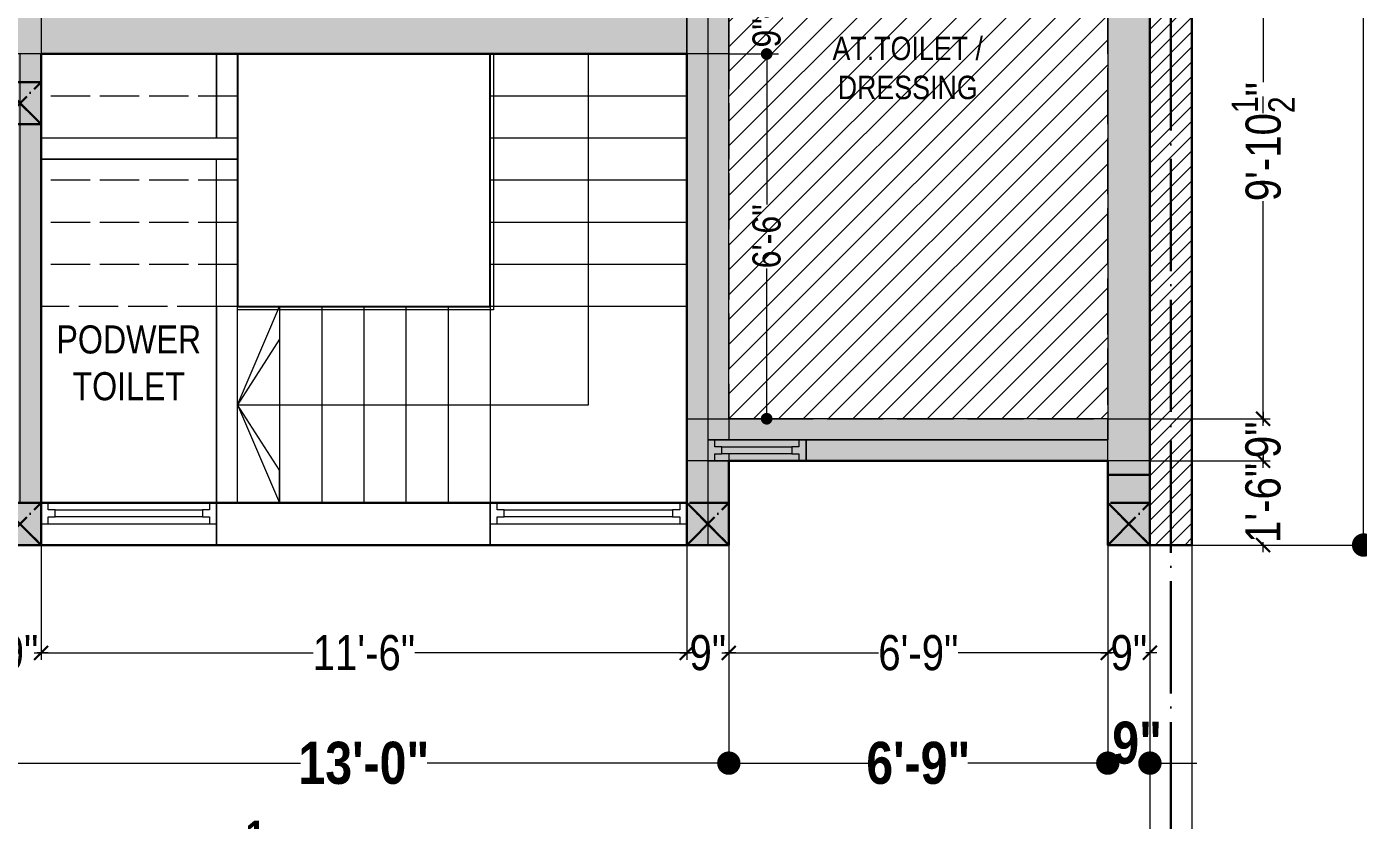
# Model space of a CAD drawing. Header units: millimetres. Extents: x 56222 to 3066687, y -650199 to -121287.
# Drawn here: x 148268.1 to 148552.7, y -176090.8 to -175921.1 of the extents above; entities that cross this region are included whole.
import ezdxf

# ---------------------------------------------------------------- set-up
doc = ezdxf.new("R2010")
doc.units = ezdxf.units.MM
doc.header["$MEASUREMENT"] = 0
doc.header["$PDMODE"] = 35
doc.linetypes.add('ACAD_ISO02W100', pattern=[15, 12, -3])
doc.linetypes.add('ACAD_ISO04W100', pattern=[30, 24, -3, 0, -3])
doc.layers.get('Defpoints').update_dxf_attribs({"color": 220})
for name, color, linetype, lineweight in [('COLUMN', 1, 'Continuous', 30), ('COLUMN ( CENTER MARK )_', 5, 'ACAD_ISO04W100', 30), ('GROUND FLOOR', 7, 'Continuous', 9), ('GROUND FLOOR  ( HATCH )', 251, 'Continuous', 9), ('GROUND FLOOR  ( PLINE )', 251, 'Continuous', 30), ('GROUND FLOOR ( DW_RAIL )', 7, 'Continuous', 9), ('GROUND FLOOR ( STAIR )', 251, 'Continuous', 9), ('X_PLOT', 1, 'Continuous', 9), ('XX~SLAB ( BEAM )~ ( DIM )', 7, 'Continuous', 9), ('XX~SLAB ( BEAM )~ ( HATCH )', 1, 'Continuous', 9), ('XX~SLAB ( HATCH )', 7, 'Continuous', 9), ('XX~STR BEAM', 5, 'ACAD_ISO02W100', 9)]:
    doc.layers.add(name, color=color, linetype=linetype, lineweight=lineweight)
doc.layers.add('GROUND FLOOR  ( Text )', color=251, linetype='Continuous')
doc.layers.add('XX~SLAB ( HATCH )~ PLINE', color=251, linetype='Continuous', lineweight=9, plot=False)
doc.layers.add('XX~SLAB ( PLINE )', color=251, linetype='Continuous', plot=False)
doc.styles.add('Cn BT~6', font='swissc.ttf', dxfattribs={"height": 6})
doc.styles.add("Cn_BT_0'-0", font='swissc.ttf')
doc.styles.add('Cn_BT_7½', font='swissc.ttf', dxfattribs={"height": 7.5})
doc.styles.add('Cn_BT_9 ( BOLD )', font='swisscb.ttf', dxfattribs={"height": 9})
doc.dimstyles.new('Cn BT~6', dxfattribs={"dimtxt": 0.18, "dimasz": 2.5, "dimexe": 2.5, "dimexo": 0, "dimgap": 0.09, "dimtad": 0, "dimdec": 3, "dimzin": 3, "dimdsep": 46, "dimlunit": 4, "dimtxsty": 'Cn BT~6', "dimblk": 'DOT', "dimcen": 0.09, "dimdle": 2, "dimclrd": 250, "dimclre": 250, "dimclrt": 5, "dimadec": 0, "dimazin": 0, "dimtfac": 0.75, "dimtdec": 3, "dimtofl": 0, "dimtmove": 0, "dimatfit": 3, "dimfxl": 1, "dimtolj": 1, "dimtzin": 0, "dimlwd": 15, "dimlwe": 15, "dimarcsym": 0})
doc.dimstyles.new('Cn_BT_7½', dxfattribs={"dimtxt": 9, "dimasz": 3, "dimexe": 1.5, "dimexo": 0, "dimgap": 0.09, "dimtad": 0, "dimdec": 3, "dimzin": 3, "dimdsep": 46, "dimlunit": 4, "dimtxsty": 'Cn_BT_7½', "dimblk": 'ARCHTICK', "dimcen": 0.09, "dimdle": 1.5, "dimclrd": 251, "dimclre": 251, "dimclrt": 14, "dimadec": 0, "dimazin": 0, "dimtfac": 0.75, "dimtdec": 3, "dimtofl": 0, "dimtmove": 0, "dimatfit": 3, "dimfxl": 0, "dimtolj": 1, "dimtzin": 0, "dimlwd": 15, "dimlwe": 15, "dimarcsym": 0})
doc.dimstyles.new('Cn_BT_9 ( BOLD )', dxfattribs={"dimtxt": 9, "dimasz": 5, "dimexe": 1.5, "dimexo": 0, "dimgap": 0.09, "dimtad": 0, "dimzin": 3, "dimdsep": 46, "dimlunit": 4, "dimtxsty": 'Cn_BT_9 ( BOLD )', "dimblk": 'DOT', "dimcen": 0.09, "dimdle": 1.5, "dimclrd": 251, "dimclre": 251, "dimclrt": 5, "dimadec": 0, "dimazin": 0, "dimtfac": 0.75, "dimtofl": 0, "dimtmove": 0, "dimatfit": 3, "dimfxl": 0, "dimtolj": 1, "dimtzin": 0, "dimlwd": 15, "dimlwe": 15, "dimarcsym": 0})

# ---------------------------------------------------------------- blocks, each defined once
blk = doc.blocks.new('_ArchTick')
at = {"color": 0, "linetype": 'ByBlock', "const_width": 0.15}
blk.add_lwpolyline([(-0.5, -0.5), (0.5, 0.5)], dxfattribs=at)
blk = doc.blocks.new('*D148')
at = {"layer": 'Defpoints', "color": 0, "transparency": 16777216}
for p in [(148508.19, -175886.44), (148508.19, -176004.94), (148532.39, -176004.94)]:
    blk.add_point(p, dxfattribs=at)
at = {"layer": 'XX~SLAB ( BEAM )~ ( DIM )', "color": 251, "lineweight": 15, "transparency": 16777216}
for p, q in [((148532.39, -175884.94), (148532.39, -175932.98)), ((148508.19, -175886.44), (148533.89, -175886.44)), ((148532.39, -176006.44), (148532.39, -175958.41)), ((148508.19, -176004.94), (148533.89, -176004.94))]:
    blk.add_line(p, q, dxfattribs=at)
at = {"layer": 'XX~SLAB ( BEAM )~ ( DIM )', "color": 251, "lineweight": 15, "transparency": 16777216, "xscale": 3, "yscale": 3, "zscale": 3}
for p, rotation in [((148532.39, -175886.44), 90), ((148532.39, -176004.94), 270)]:
    blk.add_blockref('_ArchTick', p, dxfattribs=dict(at, rotation=rotation))
at = {"layer": 'XX~SLAB ( BEAM )~ ( DIM )', "color": 14, "transparency": 16777216, "insert": (148532.39, -175945.69), "char_height": 7.5, "attachment_point": 5, "rotation": 90, "style": 'Cn_BT_7½'}
blk.add_mtext('\\A1;9\'-10{\\H0.750000x;\\S1/2;}"', dxfattribs=at)
blk = doc.blocks.new('*D147')
at = {"layer": 'Defpoints', "color": 0, "transparency": 16777216}
for p in [(148508.19, -176004.94), (148508.19, -176013.94), (148532.39, -176013.94)]:
    blk.add_point(p, dxfattribs=at)
at = {"layer": 'XX~SLAB ( BEAM )~ ( DIM )', "color": 251, "lineweight": 15, "transparency": 16777216}
for p, q in [((148508.19, -176004.94), (148533.89, -176004.94)), ((148532.39, -176003.44), (148532.39, -176005.79)), ((148508.19, -176013.94), (148533.89, -176013.94)), ((148532.39, -176015.44), (148532.39, -176013.1))]:
    blk.add_line(p, q, dxfattribs=at)
at = {"layer": 'XX~SLAB ( BEAM )~ ( DIM )', "color": 251, "lineweight": 15, "transparency": 16777216, "xscale": 3, "yscale": 3, "zscale": 3}
for p, rotation in [((148532.39, -176004.94), 90), ((148532.39, -176013.94), 270)]:
    blk.add_blockref('_ArchTick', p, dxfattribs=dict(at, rotation=rotation))
at = {"layer": 'XX~SLAB ( BEAM )~ ( DIM )', "color": 14, "transparency": 16777216, "insert": (148532.39, -176009.44), "char_height": 7.5, "attachment_point": 5, "rotation": 90, "style": 'Cn_BT_7½'}
blk.add_mtext('\\A1;9"', dxfattribs=at)
blk = doc.blocks.new('*D146')
at = {"layer": 'Defpoints', "color": 0, "transparency": 16777216}
for p in [(148508.19, -176013.94), (148517.19, -176031.94), (148532.39, -176031.94)]:
    blk.add_point(p, dxfattribs=at)
at = {"layer": 'XX~SLAB ( BEAM )~ ( DIM )', "color": 251, "lineweight": 15, "transparency": 16777216}
for p, q in [((148508.19, -176013.94), (148533.89, -176013.94)), ((148532.39, -176012.44), (148532.39, -176014.57)), ((148532.39, -176033.44), (148532.39, -176031.32)), ((148517.19, -176031.94), (148533.89, -176031.94))]:
    blk.add_line(p, q, dxfattribs=at)
at = {"layer": 'XX~SLAB ( BEAM )~ ( DIM )', "color": 251, "lineweight": 15, "transparency": 16777216, "xscale": 3, "yscale": 3, "zscale": 3}
for p, rotation in [((148532.39, -176013.94), 90), ((148532.39, -176031.94), 270)]:
    blk.add_blockref('_ArchTick', p, dxfattribs=dict(at, rotation=rotation))
at = {"layer": 'XX~SLAB ( BEAM )~ ( DIM )', "color": 14, "transparency": 16777216, "insert": (148532.39, -176022.94), "char_height": 7.5, "attachment_point": 5, "rotation": 90, "style": 'Cn_BT_7½'}
blk.add_mtext('\\A1;1\'-6"', dxfattribs=at)
blk = doc.blocks.new('*D143')
at = {"layer": 'Defpoints', "color": 0, "transparency": 16777216}
for p in [(148271.19, -176031.94), (148262.19, -176043.94), (148271.19, -176055)]:
    blk.add_point(p, dxfattribs=at)
at = {"layer": 'XX~SLAB ( BEAM )~ ( DIM )', "color": 251, "lineweight": 15, "transparency": 16777216}
for p, q in [((148271.19, -176031.94), (148271.19, -176056.5)), ((148262.19, -176043.94), (148262.19, -176056.5)), ((148260.69, -176055), (148263.03, -176055)), ((148272.69, -176055), (148270.34, -176055))]:
    blk.add_line(p, q, dxfattribs=at)
at = {"layer": 'XX~SLAB ( BEAM )~ ( DIM )', "color": 251, "lineweight": 15, "transparency": 16777216, "xscale": 3, "yscale": 3, "zscale": 3, "rotation": 180}
blk.add_blockref('_ArchTick', (148262.19, -176055), dxfattribs=at)
at = {"layer": 'XX~SLAB ( BEAM )~ ( DIM )', "color": 251, "lineweight": 15, "transparency": 16777216, "xscale": 3, "yscale": 3, "zscale": 3}
blk.add_blockref('_ArchTick', (148271.19, -176055), dxfattribs=at)
at = {"layer": 'XX~SLAB ( BEAM )~ ( DIM )', "color": 14, "transparency": 16777216, "insert": (148266.69, -176055), "char_height": 7.5, "attachment_point": 5, "style": 'Cn_BT_7½'}
blk.add_mtext('\\A1;9"', dxfattribs=at)
blk = doc.blocks.new('*D142')
at = {"layer": 'Defpoints', "color": 0, "transparency": 16777216}
for p in [(148271.19, -176031.94), (148409.19, -176031.94), (148409.19, -176055)]:
    blk.add_point(p, dxfattribs=at)
at = {"layer": 'XX~SLAB ( BEAM )~ ( DIM )', "color": 251, "lineweight": 15, "transparency": 16777216}
for p, q in [((148271.19, -176031.94), (148271.19, -176056.5)), ((148409.19, -176031.94), (148409.19, -176056.5)), ((148269.69, -176055), (148329.33, -176055)), ((148410.69, -176055), (148351.05, -176055))]:
    blk.add_line(p, q, dxfattribs=at)
at = {"layer": 'XX~SLAB ( BEAM )~ ( DIM )', "color": 251, "lineweight": 15, "transparency": 16777216, "xscale": 3, "yscale": 3, "zscale": 3, "rotation": 180}
blk.add_blockref('_ArchTick', (148271.19, -176055), dxfattribs=at)
at = {"layer": 'XX~SLAB ( BEAM )~ ( DIM )', "color": 251, "lineweight": 15, "transparency": 16777216, "xscale": 3, "yscale": 3, "zscale": 3}
blk.add_blockref('_ArchTick', (148409.19, -176055), dxfattribs=at)
at = {"layer": 'XX~SLAB ( BEAM )~ ( DIM )', "color": 14, "transparency": 16777216, "insert": (148340.19, -176055), "char_height": 7.5, "attachment_point": 5, "style": 'Cn_BT_7½'}
blk.add_mtext('\\A1;11\'-6"', dxfattribs=at)
blk = doc.blocks.new('*D141')
at = {"layer": 'Defpoints', "color": 0, "transparency": 16777216}
for p in [(148409.19, -176031.94), (148418.19, -176031.94), (148418.19, -176055)]:
    blk.add_point(p, dxfattribs=at)
at = {"layer": 'XX~SLAB ( BEAM )~ ( DIM )', "color": 251, "lineweight": 15, "transparency": 16777216}
for p, q in [((148409.19, -176031.94), (148409.19, -176056.5)), ((148418.19, -176031.94), (148418.19, -176056.5)), ((148407.69, -176055), (148410.03, -176055)), ((148419.69, -176055), (148417.34, -176055))]:
    blk.add_line(p, q, dxfattribs=at)
at = {"layer": 'XX~SLAB ( BEAM )~ ( DIM )', "color": 251, "lineweight": 15, "transparency": 16777216, "xscale": 3, "yscale": 3, "zscale": 3, "rotation": 180}
blk.add_blockref('_ArchTick', (148409.19, -176055), dxfattribs=at)
at = {"layer": 'XX~SLAB ( BEAM )~ ( DIM )', "color": 251, "lineweight": 15, "transparency": 16777216, "xscale": 3, "yscale": 3, "zscale": 3}
blk.add_blockref('_ArchTick', (148418.19, -176055), dxfattribs=at)
at = {"layer": 'XX~SLAB ( BEAM )~ ( DIM )', "color": 14, "transparency": 16777216, "insert": (148413.69, -176055), "char_height": 7.5, "attachment_point": 5, "style": 'Cn_BT_7½'}
blk.add_mtext('\\A1;9"', dxfattribs=at)
blk = doc.blocks.new('*D140')
at = {"layer": 'Defpoints', "color": 0, "transparency": 16777216}
for p in [(148418.19, -176031.94), (148499.19, -176031.94), (148499.19, -176055)]:
    blk.add_point(p, dxfattribs=at)
at = {"layer": 'XX~SLAB ( BEAM )~ ( DIM )', "color": 251, "lineweight": 15, "transparency": 16777216}
for p, q in [((148418.19, -176031.94), (148418.19, -176056.5)), ((148499.19, -176031.94), (148499.19, -176056.5)), ((148416.69, -176055), (148450.17, -176055)), ((148500.69, -176055), (148467.21, -176055))]:
    blk.add_line(p, q, dxfattribs=at)
at = {"layer": 'XX~SLAB ( BEAM )~ ( DIM )', "color": 251, "lineweight": 15, "transparency": 16777216, "xscale": 3, "yscale": 3, "zscale": 3, "rotation": 180}
blk.add_blockref('_ArchTick', (148418.19, -176055), dxfattribs=at)
at = {"layer": 'XX~SLAB ( BEAM )~ ( DIM )', "color": 251, "lineweight": 15, "transparency": 16777216, "xscale": 3, "yscale": 3, "zscale": 3}
blk.add_blockref('_ArchTick', (148499.19, -176055), dxfattribs=at)
at = {"layer": 'XX~SLAB ( BEAM )~ ( DIM )', "color": 14, "transparency": 16777216, "insert": (148458.69, -176055), "char_height": 7.5, "attachment_point": 5, "style": 'Cn_BT_7½'}
blk.add_mtext('\\A1;6\'-9"', dxfattribs=at)
blk = doc.blocks.new('*D139')
at = {"layer": 'Defpoints', "color": 0, "transparency": 16777216}
for p in [(148499.19, -176031.94), (148508.19, -176031.94), (148508.19, -176055)]:
    blk.add_point(p, dxfattribs=at)
at = {"layer": 'XX~SLAB ( BEAM )~ ( DIM )', "color": 251, "lineweight": 15, "transparency": 16777216}
for p, q in [((148499.19, -176031.94), (148499.19, -176056.5)), ((148508.19, -176031.94), (148508.19, -176056.5)), ((148497.69, -176055), (148500.03, -176055)), ((148509.69, -176055), (148507.34, -176055))]:
    blk.add_line(p, q, dxfattribs=at)
at = {"layer": 'XX~SLAB ( BEAM )~ ( DIM )', "color": 251, "lineweight": 15, "transparency": 16777216, "xscale": 3, "yscale": 3, "zscale": 3, "rotation": 180}
blk.add_blockref('_ArchTick', (148499.19, -176055), dxfattribs=at)
at = {"layer": 'XX~SLAB ( BEAM )~ ( DIM )', "color": 251, "lineweight": 15, "transparency": 16777216, "xscale": 3, "yscale": 3, "zscale": 3}
blk.add_blockref('_ArchTick', (148508.19, -176055), dxfattribs=at)
at = {"layer": 'XX~SLAB ( BEAM )~ ( DIM )', "color": 14, "transparency": 16777216, "insert": (148503.69, -176055), "char_height": 7.5, "attachment_point": 5, "style": 'Cn_BT_7½'}
blk.add_mtext('\\A1;9"', dxfattribs=at)
blk = doc.blocks.new('_Dot')
at = {"color": 0, "linetype": 'ByBlock', "lineweight": -2}
blk.add_line((-0.5, 0), (-1, 0), dxfattribs=at)
at = {"color": 0, "linetype": 'ByBlock', "const_width": 0.5}
blk.add_lwpolyline([(-0.25, 0, 1), (0.25, 0, 1)], format="xyb", close=True, dxfattribs=at)
blk = doc.blocks.new('*D138')
at = {"layer": 'Defpoints', "color": 0, "transparency": 16777216}
for p in [(148418.19, -175926.94), (148426.28, -175926.94), (148418.19, -176004.94)]:
    blk.add_point(p, dxfattribs=at)
at = {"layer": 'XX~SLAB ( BEAM )~ ( DIM )', "color": 250, "lineweight": 15, "transparency": 16777216}
for p, q in [((148418.19, -175926.94), (148428.78, -175926.94)), ((148426.28, -175929.44), (148426.28, -175959.11)), ((148426.28, -176002.44), (148426.28, -175972.78)), ((148418.19, -176004.94), (148428.78, -176004.94))]:
    blk.add_line(p, q, dxfattribs=at)
at = {"layer": 'XX~SLAB ( BEAM )~ ( DIM )', "color": 250, "lineweight": 15, "transparency": 16777216, "xscale": 2.5, "yscale": 2.5, "zscale": 2.5}
for p, rotation in [((148426.28, -175926.94), 90), ((148426.28, -176004.94), 270)]:
    blk.add_blockref('_Dot', p, dxfattribs=dict(at, rotation=rotation))
at = {"layer": 'XX~SLAB ( BEAM )~ ( DIM )', "color": 5, "transparency": 16777216, "insert": (148426.28, -175965.94), "char_height": 6, "attachment_point": 5, "rotation": 90, "style": 'Cn BT~6'}
blk.add_mtext('\\A1;6\'-6"', dxfattribs=at)
blk = doc.blocks.new('*D137')
at = {"layer": 'Defpoints', "color": 0, "transparency": 16777216}
for p in [(148418.19, -175917.94), (148426.28, -175917.94), (148418.19, -175926.94)]:
    blk.add_point(p, dxfattribs=at)
at = {"layer": 'XX~SLAB ( BEAM )~ ( DIM )', "color": 250, "lineweight": 15, "transparency": 16777216}
for p, q in [((148426.28, -175915.44), (148426.28, -175912.94)), ((148418.19, -175917.94), (148428.78, -175917.94)), ((148418.19, -175926.94), (148428.78, -175926.94)), ((148426.28, -175929.44), (148426.28, -175931.94))]:
    blk.add_line(p, q, dxfattribs=at)
at = {"layer": 'XX~SLAB ( BEAM )~ ( DIM )', "color": 250, "lineweight": 15, "transparency": 16777216, "xscale": 2.5, "yscale": 2.5, "zscale": 2.5}
for p, rotation in [((148426.28, -175917.94), 270), ((148426.28, -175926.94), 90)]:
    blk.add_blockref('_Dot', p, dxfattribs=dict(at, rotation=rotation))
at = {"layer": 'XX~SLAB ( BEAM )~ ( DIM )', "color": 5, "transparency": 16777216, "insert": (148426.28, -175922.44), "char_height": 6, "attachment_point": 5, "rotation": 90, "style": 'Cn BT~6'}
blk.add_mtext('\\A1;9"', dxfattribs=at)
blk = doc.blocks.new('*D119')
at = {"layer": 'Defpoints', "color": 0, "transparency": 16777216}
for p in [(148418.19, -176031.94), (148262.19, -176043.94), (148418.19, -176078.58)]:
    blk.add_point(p, dxfattribs=at)
at = {"layer": 'XX~SLAB ( BEAM )~ ( DIM )', "color": 251, "lineweight": 15, "transparency": 16777216}
for p, q in [((148418.19, -176031.94), (148418.19, -176080.08)), ((148262.19, -176043.94), (148262.19, -176080.08)), ((148267.19, -176078.58), (148326.65, -176078.58)), ((148413.19, -176078.58), (148353.73, -176078.58))]:
    blk.add_line(p, q, dxfattribs=at)
at = {"layer": 'XX~SLAB ( BEAM )~ ( DIM )', "color": 251, "lineweight": 15, "transparency": 16777216, "xscale": 5, "yscale": 5, "zscale": 5, "rotation": 180}
blk.add_blockref('_Dot', (148262.19, -176078.58), dxfattribs=at)
at = {"layer": 'XX~SLAB ( BEAM )~ ( DIM )', "color": 251, "lineweight": 15, "transparency": 16777216, "xscale": 5, "yscale": 5, "zscale": 5}
blk.add_blockref('_Dot', (148418.19, -176078.58), dxfattribs=at)
at = {"layer": 'XX~SLAB ( BEAM )~ ( DIM )', "color": 5, "transparency": 16777216, "insert": (148340.19, -176078.58), "char_height": 9, "attachment_point": 5, "style": 'Cn_BT_9 ( BOLD )'}
blk.add_mtext('\\A1;13\'-0"', dxfattribs=at)
blk = doc.blocks.new('*D118')
at = {"layer": 'Defpoints', "color": 0, "transparency": 16777216}
for p in [(148418.19, -176031.94), (148499.19, -176031.94), (148499.19, -176078.58)]:
    blk.add_point(p, dxfattribs=at)
at = {"layer": 'XX~SLAB ( BEAM )~ ( DIM )', "color": 251, "lineweight": 15, "transparency": 16777216}
for p, q in [((148418.19, -176031.94), (148418.19, -176080.08)), ((148499.19, -176031.94), (148499.19, -176080.08)), ((148423.19, -176078.58), (148448.13, -176078.58)), ((148494.19, -176078.58), (148469.24, -176078.58))]:
    blk.add_line(p, q, dxfattribs=at)
at = {"layer": 'XX~SLAB ( BEAM )~ ( DIM )', "color": 251, "lineweight": 15, "transparency": 16777216, "xscale": 5, "yscale": 5, "zscale": 5, "rotation": 180}
blk.add_blockref('_Dot', (148418.19, -176078.58), dxfattribs=at)
at = {"layer": 'XX~SLAB ( BEAM )~ ( DIM )', "color": 251, "lineweight": 15, "transparency": 16777216, "xscale": 5, "yscale": 5, "zscale": 5}
blk.add_blockref('_Dot', (148499.19, -176078.58), dxfattribs=at)
at = {"layer": 'XX~SLAB ( BEAM )~ ( DIM )', "color": 5, "transparency": 16777216, "insert": (148458.69, -176078.58), "char_height": 9, "attachment_point": 5, "style": 'Cn_BT_9 ( BOLD )'}
blk.add_mtext('\\A1;6\'-9"', dxfattribs=at)
blk = doc.blocks.new('*D117')
at = {"layer": 'Defpoints', "color": 0, "transparency": 16777216}
for p in [(148499.19, -176031.94), (148508.19, -176031.94), (148508.19, -176078.58)]:
    blk.add_point(p, dxfattribs=at)
at = {"layer": 'XX~SLAB ( BEAM )~ ( DIM )', "color": 251, "lineweight": 15, "transparency": 16777216}
for p, q in [((148499.19, -176031.94), (148499.19, -176080.08)), ((148508.19, -176031.94), (148508.19, -176080.08)), ((148494.19, -176078.58), (148489.19, -176078.58)), ((148513.19, -176078.58), (148518.19, -176078.58))]:
    blk.add_line(p, q, dxfattribs=at)
at = {"layer": 'XX~SLAB ( BEAM )~ ( DIM )', "color": 251, "lineweight": 15, "transparency": 16777216, "xscale": 5, "yscale": 5, "zscale": 5}
blk.add_blockref('_Dot', (148499.19, -176078.58), dxfattribs=at)
at = {"layer": 'XX~SLAB ( BEAM )~ ( DIM )', "color": 251, "lineweight": 15, "transparency": 16777216, "xscale": 5, "yscale": 5, "zscale": 5, "rotation": 180}
blk.add_blockref('_Dot', (148508.19, -176078.58), dxfattribs=at)
at = {"layer": 'XX~SLAB ( BEAM )~ ( DIM )', "color": 5, "transparency": 16777216, "insert": (148505.46, -176074.27), "char_height": 9, "attachment_point": 5, "style": 'Cn_BT_9 ( BOLD )'}
blk.add_mtext('\\A1;9"', dxfattribs=at)
blk = doc.blocks.new('*D116')
at = {"layer": 'Defpoints', "color": 0, "transparency": 16777216}
for p in [(148107.69, -176043.94), (148508.19, -176043.94), (148508.19, -176098.99)]:
    blk.add_point(p, dxfattribs=at)
at = {"layer": 'XX~SLAB ( BEAM )~ ( DIM )', "color": 251, "lineweight": 15, "transparency": 16777216}
for p, q in [((148107.69, -176043.94), (148107.69, -176100.49)), ((148508.19, -176043.94), (148508.19, -176100.49)), ((148112.69, -176098.99), (148292.3, -176098.99)), ((148503.19, -176098.99), (148323.58, -176098.99))]:
    blk.add_line(p, q, dxfattribs=at)
at = {"layer": 'XX~SLAB ( BEAM )~ ( DIM )', "color": 251, "lineweight": 15, "transparency": 16777216, "xscale": 5, "yscale": 5, "zscale": 5, "rotation": 180}
blk.add_blockref('_Dot', (148107.69, -176098.99), dxfattribs=at)
at = {"layer": 'XX~SLAB ( BEAM )~ ( DIM )', "color": 251, "lineweight": 15, "transparency": 16777216, "xscale": 5, "yscale": 5, "zscale": 5}
blk.add_blockref('_Dot', (148508.19, -176098.99), dxfattribs=at)
at = {"layer": 'XX~SLAB ( BEAM )~ ( DIM )', "color": 5, "transparency": 16777216, "insert": (148307.94, -176098.99), "char_height": 9, "attachment_point": 5, "style": 'Cn_BT_9 ( BOLD )'}
blk.add_mtext('\\A1;33\'-4{\\H0.750000x;\\S1/2;}"', dxfattribs=at)
blk = doc.blocks.new('*D115')
at = {"layer": 'Defpoints', "color": 0, "transparency": 16777216}
for p in [(148103.19, -176043.94), (148508.19, -176043.94), (148508.19, -176121.67)]:
    blk.add_point(p, dxfattribs=at)
at = {"layer": 'XX~SLAB ( BEAM )~ ( DIM )', "color": 251, "lineweight": 15, "transparency": 16777216}
for p, q in [((148103.19, -176043.94), (148103.19, -176123.17)), ((148508.19, -176043.94), (148508.19, -176123.17)), ((148108.19, -176121.67), (148292.12, -176121.67)), ((148503.19, -176121.67), (148319.26, -176121.67))]:
    blk.add_line(p, q, dxfattribs=at)
at = {"layer": 'XX~SLAB ( BEAM )~ ( DIM )', "color": 251, "lineweight": 15, "transparency": 16777216, "xscale": 5, "yscale": 5, "zscale": 5, "rotation": 180}
blk.add_blockref('_Dot', (148103.19, -176121.67), dxfattribs=at)
at = {"layer": 'XX~SLAB ( BEAM )~ ( DIM )', "color": 251, "lineweight": 15, "transparency": 16777216, "xscale": 5, "yscale": 5, "zscale": 5}
blk.add_blockref('_Dot', (148508.19, -176121.67), dxfattribs=at)
at = {"layer": 'XX~SLAB ( BEAM )~ ( DIM )', "color": 5, "transparency": 16777216, "insert": (148305.69, -176121.67), "char_height": 9, "attachment_point": 5, "style": 'Cn_BT_9 ( BOLD )'}
blk.add_mtext('\\A1;33\'-9"', dxfattribs=at)
blk = doc.blocks.new('*D113')
at = {"layer": 'Defpoints', "color": 0, "transparency": 16777216}
for p in [(148517.19, -175739.44), (148508.19, -176031.94), (148553.87, -176031.94)]:
    blk.add_point(p, dxfattribs=at)
at = {"layer": 'XX~SLAB ( BEAM )~ ( DIM )', "color": 251, "lineweight": 15, "transparency": 16777216}
for p, q in [((148517.19, -175739.44), (148555.37, -175739.44)), ((148553.87, -175744.44), (148553.87, -175870.07)), ((148553.87, -176026.94), (148553.87, -175901.32)), ((148508.19, -176031.94), (148555.37, -176031.94))]:
    blk.add_line(p, q, dxfattribs=at)
at = {"layer": 'XX~SLAB ( BEAM )~ ( DIM )', "color": 251, "lineweight": 15, "transparency": 16777216, "xscale": 5, "yscale": 5, "zscale": 5}
for p, rotation in [((148553.87, -175739.44), 90), ((148553.87, -176031.94), 270)]:
    blk.add_blockref('_Dot', p, dxfattribs=dict(at, rotation=rotation))
at = {"layer": 'XX~SLAB ( BEAM )~ ( DIM )', "color": 5, "transparency": 16777216, "insert": (148553.87, -175885.69), "char_height": 9, "attachment_point": 5, "rotation": 90, "style": 'Cn_BT_9 ( BOLD )'}
blk.add_mtext('\\A1;24\'-4{\\H0.750000x;\\S1/2;}"', dxfattribs=at)
blk = doc.blocks.new('*D112')
at = {"layer": 'Defpoints', "color": 0, "transparency": 16777216}
for p in [(148517.19, -175721.44), (148517.19, -176031.94), (148578.79, -176031.94)]:
    blk.add_point(p, dxfattribs=at)
at = {"layer": 'XX~SLAB ( BEAM )~ ( DIM )', "color": 251, "lineweight": 15, "transparency": 16777216}
for p, q in [((148517.19, -175721.44), (148580.29, -175721.44)), ((148578.79, -175726.44), (148578.79, -175858.07)), ((148578.79, -176026.94), (148578.79, -175895.31)), ((148517.19, -176031.94), (148580.29, -176031.94))]:
    blk.add_line(p, q, dxfattribs=at)
at = {"layer": 'XX~SLAB ( BEAM )~ ( DIM )', "color": 251, "lineweight": 15, "transparency": 16777216, "xscale": 5, "yscale": 5, "zscale": 5}
for p, rotation in [((148578.79, -175721.44), 90), ((148578.79, -176031.94), 270)]:
    blk.add_blockref('_Dot', p, dxfattribs=dict(at, rotation=rotation))
at = {"layer": 'XX~SLAB ( BEAM )~ ( DIM )', "color": 5, "transparency": 16777216, "insert": (148578.79, -175876.69), "char_height": 9, "attachment_point": 5, "rotation": 90, "style": 'Cn_BT_9 ( BOLD )'}
blk.add_mtext('\\A1;25\'-10{\\H0.750000x;\\S1/2;}"', dxfattribs=at)

msp = doc.modelspace()

# ---------------------------------------------------------------- hatches: boundary and pattern name
at = {"layer": 'GROUND FLOOR  ( HATCH )'}
h = msp.add_hatch(dxfattribs=at)
h.set_pattern_fill('ANSI31', color=6, scale=18, style=0)
h.set_pattern_definition([(45, (31976.5016, -13412.7693), (-1.590990258, 1.590990258), [])])
h.paths.add_polyline_path([(148517.1876, -175688.4437), (148508.1876, -175688.4437), (148508.1876, -176031.9437), (148517.1876, -176031.9437)])
at = {"layer": 'XX~SLAB ( BEAM )~ ( HATCH )'}
h = msp.add_hatch(dxfattribs=at)
h.set_pattern_fill('AR-CONC', color=256, style=0)
h.set_pattern_definition([(50, (148103.1876, -176043.9437), (7.1726, -0.62752), [0.75, -8.25]), (355, (148103.1876, -176043.944), (-1.38751, 7.52192), [0.6, -6.6]), (100.4514, (148103.785, -176043.996), (5.78509, 6.8944), [0.6374, -7.01142]), (46.1842, (148103.188, -176041.944), (10.67241, -1.65519), [1.125, -12.375]), (96.6356, (148104.077, -176042.082), (9.34663, 9.74118), [0.9561, -10.51713]), (351.1842, (148103.188, -176041.944), (9.34662, 9.74119), [0.9, -9.9]), (21, (148104.1876, -176042.4437), (5.96907, -4.02619), [0.75, -8.25]), (326, (148104.1876, -176042.444), (2.43315, 7.2515), [0.6, -6.6]), (71.4514, (148104.685, -176042.779), (8.40223, 3.225305), [0.6374, -7.01142]), (37.5, (148103.1876, -176043.9437), (0.121599, 3.328939), [0, -6.52, 0, -6.7, 0, -6.625]), (7.5, (148103.1876, -176043.9437), (2.630695, 3.944117), [0, -3.82, 0, -6.37, 0, -2.525]), (327.5, (148100.9576, -176043.9437), (5.338224, -0.225549), [0, -2.5, 0, -7.8, 0, -10.35]), (317.5, (148099.9576, -176043.9437), (5.83186, 1.00105), [0, -3.25, 0, -5.18, 0, -7.35])])
h.paths.add_polyline_path([(148103.1876, -175721.4437), (148508.1876, -175721.4437), (148508.1872, -176031.9437), (148499.1875, -176031.9437), (148499.1876, -176013.9437), (148418.1876, -176013.9437), (148418.1876, -176031.9437), (148262.1876, -176031.9437), (148262.1876, -176043.9437), (148103.1876, -176043.9437)])
h.paths.add_polyline_path([(148262.1876, -176043.9437), (148116.6876, -176043.9437), (148116.6876, -176031.9437), (148262.1876, -176031.9437)], flags=17)
h.paths.add_polyline_path([(148107.6876, -176043.9437), (148103.1876, -176043.9437), (148103.1876, -175721.4437), (148107.6876, -175721.4437)], flags=16)
h.paths.add_polyline_path([(148116.6876, -175872.9437), (148262.1876, -175872.9437), (148262.1876, -175800.9437), (148116.6876, -175800.9437)], flags=16)
h.paths.add_polyline_path([(148116.6876, -175748.4437), (148262.1876, -175748.4437), (148262.1876, -175791.9437), (148116.6876, -175791.9437)], flags=16)
h.paths.add_polyline_path([(148116.6876, -175725.9437), (148262.1876, -175725.9437), (148262.1876, -175739.4437), (148116.6876, -175739.4437)], flags=16)
h.paths.add_polyline_path([(148271.1876, -175725.9437), (148340.1876, -175725.9437), (148340.1876, -175739.4437), (148271.1876, -175739.4437)], flags=16)
h.paths.add_polyline_path([(148271.1876, -175748.4437), (148340.1876, -175748.4437), (148340.1876, -175791.9437), (148271.1876, -175791.9437)], flags=16)
h.paths.add_polyline_path([(148349.1876, -175748.4437), (148499.1876, -175748.4437), (148499.1876, -175877.4437), (148349.1876, -175877.4437)], flags=16)
h.paths.add_polyline_path([(148271.1876, -175877.4437), (148340.1876, -175877.4437), (148340.1876, -175800.9437), (148271.1876, -175800.9437)], flags=16)
h.paths.add_polyline_path([(148349.1876, -175725.9437), (148499.1876, -175725.9437), (148499.1876, -175739.4437), (148349.1876, -175739.4437)], flags=16)
h.paths.add_polyline_path([(148418.1876, -175886.4437), (148499.1876, -175886.4437), (148499.1876, -176004.9437), (148418.1876, -176004.9437)], flags=16)
h.paths.add_polyline_path([(148271.1876, -175886.4437), (148409.1876, -175886.4437), (148409.1876, -175917.9437), (148271.1876, -175917.9437)], flags=16)
h.paths.add_polyline_path([(148271.1876, -175926.9437), (148409.1876, -175926.9437), (148409.1876, -176031.9437), (148271.1876, -176031.9437)], flags=16)
h.paths.add_polyline_path([(148116.6876, -176022.9437), (148262.1876, -176022.9437), (148262.1876, -175881.9437), (148116.6876, -175881.9437)], flags=16)
at = {"layer": 'XX~SLAB ( HATCH )'}
h = msp.add_hatch(dxfattribs=at)
h.set_pattern_fill('ANSI31', color=256, scale=30, style=0)
h.set_pattern_definition([(45, (148418.1876, -176004.9437), (-2.65165, 2.65165), [])])
h.paths.add_polyline_path([(148418.1876, -175886.4437), (148499.1876, -175886.4437), (148499.1876, -176004.9437), (148418.1876, -176004.9437)])

# ---------------------------------------------------------------- linework, layer by layer
at = {"layer": 'COLUMN'}
msp.add_lwpolyline([(148499.1876, -176016.9437), (148508.1876, -176016.9437), (148508.1876, -176031.9437), (148499.1876, -176031.9437)], close=True, dxfattribs=at)
at = {"layer": 'COLUMN ( CENTER MARK )_', "ltscale": 0.35}
for points in [[(148271.1876, -175932.9437), (148271.1876, -175941.9437), (148262.1876, -175941.9437), (148271.1876, -175932.9437), (148262.1876, -175932.9437), (148271.1876, -175941.9437), (148262.1876, -175932.9437), (148262.1876, -175941.9437), (148271.1876, -175941.9437)], [(148271.1876, -176022.9437), (148271.1876, -176031.9437), (148262.1876, -176031.9437), (148271.1876, -176022.9437), (148262.1876, -176022.9437), (148271.1876, -176031.9437), (148262.1876, -176022.9437), (148262.1876, -176031.9437), (148271.1876, -176031.9437)], [(148418.1876, -176022.9437), (148418.1876, -176031.9437), (148409.1876, -176031.9437), (148418.1876, -176022.9437), (148409.1876, -176022.9437), (148418.1876, -176031.9437), (148409.1876, -176022.9437), (148409.1876, -176031.9437), (148418.1876, -176031.9437)], [(148508.1876, -176022.9437), (148508.1876, -176031.9437), (148499.1876, -176031.9437), (148508.1876, -176022.9437), (148499.1876, -176022.9437), (148508.1876, -176031.9437), (148499.1876, -176022.9437), (148499.1876, -176031.9437), (148508.1876, -176031.9437)]]:
    msp.add_lwpolyline(points, close=True, dxfattribs=at)
at = {"layer": 'GROUND FLOOR'}
for p, q in [((148508.1876, -175648.3948), (148508.1876, -176169.3276)), ((148517.1876, -175648.3948), (148517.1876, -176169.3276)), ((148409.1876, -175877.4437), (148409.1876, -176031.9437)), ((148413.6876, -175881.9437), (148413.6876, -176031.9437)), ((148499.1876, -175881.9437), (148499.1876, -176009.4437)), ((148308.6876, -175944.9437), (148308.6876, -175926.9437)), ((148313.1876, -175949.4437), (148313.1876, -175926.9437)), ((148308.6876, -176031.9437), (148308.6876, -175949.4437)), ((148313.1876, -176022.9437), (148313.1876, -175980.9437)), ((148413.6876, -176009.4437), (148499.1876, -176009.4437)), ((148434.6876, -176009.4437), (148434.6876, -176013.9437)), ((148413.6876, -176013.9437), (148499.1876, -176013.9437)), ((148499.1876, -176013.9437), (148499.1876, -176031.9437)), ((148409.1876, -176022.9437), (148271.1876, -176022.9437)), ((148367.1876, -176022.9437), (148367.1876, -176031.9437)), ((148418.1876, -176031.9437), (148107.6876, -176031.9437))]:
    msp.add_line(p, q, dxfattribs=at)
at = {"layer": 'GROUND FLOOR', "color": 1, "linetype": 'ACAD_ISO04W100'}
msp.add_line((148512.6876, -175648.3948), (148512.6876, -176031.9437), dxfattribs=at)
at = {"layer": 'GROUND FLOOR', "color": 5}
msp.add_line((148313.1876, -175949.4437), (148271.1876, -175949.4437), dxfattribs=at)
at = {"layer": 'GROUND FLOOR', "color": 6, "lineweight": 30}
msp.add_lwpolyline([(148517.1876, -175688.4437), (148508.1876, -175688.4437), (148508.1876, -176031.9437), (148517.1876, -176031.9437)], close=True, dxfattribs=at)
at = {"layer": 'GROUND FLOOR'}
msp.add_lwpolyline([(148367.1876, -175926.9437), (148367.1876, -175980.9437), (148313.1876, -175980.9437)], dxfattribs=at)
at = {"layer": 'GROUND FLOOR  ( PLINE )', "lineweight": 9}
for points in [[(148508.1876, -175739.4437), (148463.1876, -175739.4437), (148463.1876, -175748.4437), (148499.1876, -175748.4437), (148499.1876, -175877.4437), (148467.6876, -175877.4437), (148467.6876, -175881.9437), (148499.1876, -175881.9437), (148499.1876, -176009.4437), (148434.6876, -176009.4437), (148434.6876, -176013.9437), (148499.1876, -176013.9437), (148499.1876, -176031.9437), (148508.1876, -176031.9437)], [(148409.1876, -175877.4437), (148431.6876, -175877.4437), (148431.6876, -175881.9437), (148413.6876, -175881.9437), (148413.6876, -176031.9437), (148409.1876, -176031.9437)], [(148271.1876, -175949.4437), (148313.1876, -175949.4437), (148313.1876, -175926.9437), (148308.6876, -175926.9437), (148308.6876, -175944.9437), (148271.1876, -175944.9437), (148271.1876, -175926.9437), (148266.6876, -175926.9437), (148266.6876, -176022.9437), (148239.6876, -176022.9437), (148239.6876, -176031.9437), (148271.1876, -176031.9437)], [(148367.1876, -176022.9437), (148313.1876, -176022.9437), (148313.1876, -175980.9437), (148308.6876, -175980.9437), (148308.6876, -176031.9437), (148367.1876, -176031.9437)]]:
    msp.add_lwpolyline(points, close=True, dxfattribs=at)
at = {"layer": 'GROUND FLOOR ( DW_RAIL )'}
for points in [[(148434.6876, -176009.4437), (148433.1876, -176009.4437), (148433.1876, -176010.9437), (148431.6876, -176010.9437), (148431.6876, -176012.4437), (148416.6876, -176012.4437), (148416.6876, -176010.9437), (148415.1876, -176010.9437), (148415.1876, -176009.4437), (148413.6876, -176009.4437), (148413.6876, -176013.9437), (148415.1876, -176013.9437), (148415.1876, -176012.4437), (148416.6876, -176012.4437), (148416.6876, -176010.9437), (148431.6876, -176010.9437), (148431.6876, -176012.4437), (148433.1876, -176012.4437), (148433.1876, -176013.9437), (148434.6876, -176013.9437), (148434.6876, -176009.4437), (148413.6876, -176009.4437), (148413.6876, -176013.9437), (148434.6876, -176013.9437)], [(148308.6876, -176022.9437), (148307.1876, -176022.9437), (148307.1876, -176024.4437), (148305.6876, -176024.4437), (148305.6876, -176025.9437), (148274.1876, -176025.9437), (148274.1876, -176024.4437), (148272.6876, -176024.4437), (148272.6876, -176022.9437), (148271.1876, -176022.9437), (148271.1876, -176027.4437), (148272.6876, -176027.4437), (148272.6876, -176025.9437), (148274.1876, -176025.9437), (148274.1876, -176024.4437), (148305.6876, -176024.4437), (148305.6876, -176025.9437), (148307.1876, -176025.9437), (148307.1876, -176027.4437), (148308.6876, -176027.4437), (148308.6876, -176022.9437), (148271.1876, -176022.9437), (148271.1876, -176027.4437), (148308.6876, -176027.4437)], [(148409.1876, -176022.9437), (148407.6876, -176022.9437), (148407.6876, -176024.4437), (148406.1876, -176024.4437), (148406.1876, -176025.9437), (148370.1876, -176025.9437), (148370.1876, -176024.4437), (148368.6876, -176024.4437), (148368.6876, -176022.9437), (148367.1876, -176022.9437), (148367.1876, -176027.4437), (148368.6876, -176027.4437), (148368.6876, -176025.9437), (148370.1876, -176025.9437), (148370.1876, -176024.4437), (148406.1876, -176024.4437), (148406.1876, -176025.9437), (148407.6876, -176025.9437), (148407.6876, -176027.4437), (148409.1876, -176027.4437), (148409.1876, -176022.9437), (148367.1876, -176022.9437), (148367.1876, -176027.4437), (148409.1876, -176027.4437)]]:
    msp.add_lwpolyline(points, close=True, dxfattribs=at)
at = {"layer": 'GROUND FLOOR ( STAIR )', "color": 5, "linetype": 'ACAD_ISO02W100', "ltscale": 0.7}
for p, q in [((148313.1876, -175926.9437), (148271.1876, -175926.9437)), ((148313.1876, -175935.9437), (148271.1876, -175935.9437)), ((148313.1876, -175944.9437), (148271.1876, -175944.9437)), ((148313.1876, -175949.4437), (148313.1876, -175980.9437)), ((148313.1876, -175953.9437), (148271.1876, -175953.9437)), ((148313.1876, -175962.9437), (148271.1876, -175962.9437)), ((148313.1876, -175971.9437), (148271.1876, -175971.9437)), ((148308.6876, -175980.9437), (148271.1876, -175980.9437))]:
    msp.add_line(p, q, dxfattribs=at)
at = {"layer": 'GROUND FLOOR ( STAIR )'}
for p, q in [((148409.1876, -175926.9437), (148367.1876, -175926.9437)), ((148367.1876, -175926.9437), (148367.1876, -176022.9437)), ((148409.1876, -175935.9437), (148367.1876, -175935.9437)), ((148409.1876, -175944.9437), (148367.1876, -175944.9437)), ((148409.1876, -175953.9437), (148367.1876, -175953.9437)), ((148409.1876, -175962.9437), (148367.1876, -175962.9437)), ((148409.1876, -175971.9437), (148367.1876, -175971.9437)), ((148409.1876, -175980.9437), (148313.1876, -175980.9437)), ((148322.1876, -175980.9437), (148322.1876, -176022.9437)), ((148331.1876, -175980.9437), (148331.1876, -176022.9437)), ((148340.1876, -175980.9437), (148340.1876, -176022.9437)), ((148349.1876, -175980.9437), (148349.1876, -176022.9437)), ((148358.1876, -175980.9437), (148358.1876, -176022.9437))]:
    msp.add_line(p, q, dxfattribs=at)
msp.add_lwpolyline([(148313.1876, -176001.9437), (148322.1876, -175980.9437), (148322.1876, -175987.9437), (148313.1876, -176001.9437), (148322.1876, -176022.9437), (148322.1876, -176015.9437), (148313.1876, -176001.9437), (148388.1876, -176001.9437), (148388.1876, -175926.9437)], dxfattribs=at)
msp.add_lwpolyline([(148313.1876, -175980.9437), (148367.1876, -175980.9437), (148367.1876, -175926.9437), (148367.8876, -175926.9437), (148367.8876, -175981.6437), (148313.1876, -175981.6437)], close=True, dxfattribs=at)
at = {"layer": 'X_PLOT', "linetype": 'ACAD_ISO04W100', "lineweight": 30}
msp.add_line((148512.6876, -175648.3948), (148512.6876, -176144.1937), dxfattribs=at)
at = {"layer": 'XX~SLAB ( HATCH )~ PLINE', "color": 0}
msp.add_lwpolyline([(148418.1876, -175886.4437), (148499.1876, -175886.4437), (148499.1876, -176004.9437), (148418.1876, -176004.9437)], close=True, dxfattribs=at)
at = {"layer": 'XX~SLAB ( PLINE )', "color": 250, "lineweight": 30}
for points in [[(148103.1876, -175721.4437), (148508.1876, -175721.4437), (148508.1872, -176031.9437), (148499.1875, -176031.9437), (148499.1876, -176013.9437), (148418.1876, -176013.9437), (148418.1876, -176031.9437), (148262.1876, -176031.9437), (148262.1876, -176043.9437), (148103.1876, -176043.9437)], [(148271.1876, -175926.9437), (148409.1876, -175926.9437), (148409.1876, -176022.9437), (148271.1876, -176022.9437)], [(148271.1876, -175926.9437), (148409.1876, -175926.9437), (148409.1876, -176031.9437), (148271.1876, -176031.9437)], [(148271.1876, -175926.9437), (148409.1876, -175926.9437), (148409.1876, -176031.9437), (148271.1876, -176031.9437)]]:
    msp.add_lwpolyline(points, close=True, dxfattribs=at)
at = {"layer": 'XX~SLAB ( PLINE )'}
msp.add_lwpolyline([(148271.1876, -175926.9437), (148313.1876, -175926.9437), (148313.1876, -175980.9437), (148367.1876, -175980.9437), (148367.1876, -175926.9437), (148409.1876, -175926.9437), (148409.1876, -176022.9437), (148271.1876, -176022.9437)], close=True, dxfattribs=at)
at = {"layer": 'XX~STR BEAM', "color": 5}
for points in [[(148271.1876, -176031.9437), (148262.1876, -176031.9437), (148262.1876, -175721.4437), (148271.1876, -175721.4437)], [(148508.1876, -176031.9437), (148499.1876, -176031.9437), (148499.1876, -175721.4437), (148508.1876, -175721.4437)], [(148418.1876, -176031.9437), (148409.1876, -176031.9437), (148409.1876, -175877.4437), (148418.1876, -175877.4437)], [(148262.1876, -175926.9437), (148262.1876, -175917.9437), (148418.1876, -175917.9437), (148418.1876, -175926.9437)], [(148409.1875, -176013.9437), (148409.1875, -176004.9437), (148508.1876, -176004.9437), (148508.1876, -176013.9437)], [(148107.6876, -176031.9437), (148271.1876, -176031.9437), (148271.1876, -176022.9437), (148107.6876, -176022.9437)]]:
    msp.add_lwpolyline(points, close=True, dxfattribs=at)

# ---------------------------------------------------------------- texts
at = {"layer": 'GROUND FLOOR  ( Text )', "attachment_point": 5, "style": "Cn_BT_0'-0"}
for s, insert, char_height in [('AT.TOILET /\\PDRESSING', (148456.4248, -175929.9652), 5), ('PODWER \\PTOILET', (148289.9411, -175993.0263), 6)]:
    msp.add_mtext(s, dxfattribs=dict(at, insert=insert, char_height=char_height))

# ---------------------------------------------------------------- dimensions: what is measured, and where the dimension line sits
at = {"layer": 'XX~SLAB ( BEAM )~ ( DIM )'}
for base, p1, p2, dimstyle, picture, middle in [((148578.7945, -176031.9438), (148517.1876, -175721.4437), (148517.1876, -176031.9438), 'Cn_BT_9 ( BOLD )', '*D112', (148578.7945, -175876.6937)), ((148426.2841, -175926.9437), (148418.1876, -176004.9437), (148418.1876, -175926.9437), 'Cn BT~6', '*D138', (148426.2841, -175965.9437))]:
    dim = msp.add_linear_dim(base=base, p1=p1, p2=p2, angle=90, dimstyle=dimstyle, dxfattribs=at)
    dim.commit()
    dim.dimension.update_dxf_attribs({"geometry": picture, "text_midpoint": middle})
for base, p1, p2, dimstyle, picture, middle in [((148553.8707, -176031.9438), (148517.1876, -175739.4437), (148508.1876, -176031.9438), 'Cn_BT_9 ( BOLD )', '*D113', (148553.8707, -175885.6937)), ((148532.3922, -176004.9437), (148508.1876, -175886.4437), (148508.1872, -176004.9437), 'Cn_BT_7½', '*D148', (148532.3922, -175945.6937)), ((148426.2841, -175917.9437), (148418.1876, -175926.9437), (148418.1876, -175917.9437), 'Cn BT~6', '*D137', (148426.2841, -175922.4437)), ((148532.3922, -176013.9437), (148508.1872, -176004.9437), (148508.1872, -176013.9437), 'Cn_BT_7½', '*D147', (148532.3922, -176009.4437)), ((148532.3922, -176031.9437), (148508.1872, -176013.9437), (148517.1876, -176031.9437), 'Cn_BT_7½', '*D146', (148532.3922, -176022.9437))]:
    dim = msp.add_linear_dim(base=base, p1=p1, p2=p2, angle=90, dimstyle=dimstyle, override={"dimtmove": 1}, dxfattribs=at)
    dim.commit()
    dim.dimension.update_dxf_attribs({"geometry": picture, "text_midpoint": middle})
for base, p1, p2, dimstyle, picture, middle in [((148418.1876, -176078.5812), (148262.1876, -176043.9437), (148418.1876, -176031.9437), 'Cn_BT_9 ( BOLD )', '*D119', (148340.1876, -176078.5812)), ((148271.1876, -176055.0023), (148262.1876, -176043.9437), (148271.1876, -176031.9437), 'Cn_BT_7½', '*D143', (148266.6876, -176055.0023)), ((148409.1876, -176055.0023), (148271.1876, -176031.9437), (148409.1876, -176031.9437), 'Cn_BT_7½', '*D142', (148340.1876, -176055.0023)), ((148418.1876, -176055.0023), (148409.1876, -176031.9437), (148418.1876, -176031.9437), 'Cn_BT_7½', '*D141', (148413.6876, -176055.0023)), ((148499.1875, -176078.5812), (148418.1876, -176031.9437), (148499.1875, -176031.9438), 'Cn_BT_9 ( BOLD )', '*D118', (148458.6876, -176078.5812)), ((148499.1876, -176055.0023), (148418.1876, -176031.9437), (148499.1876, -176031.9437), 'Cn_BT_7½', '*D140', (148458.6876, -176055.0023)), ((148508.1876, -176055.0023), (148499.1876, -176031.9437), (148508.1876, -176031.9437), 'Cn_BT_7½', '*D139', (148503.6876, -176055.0023))]:
    dim = msp.add_linear_dim(base=base, p1=p1, p2=p2, dimstyle=dimstyle, override={"dimtmove": 1}, dxfattribs=at)
    dim.commit()
    dim.dimension.update_dxf_attribs({"geometry": picture, "text_midpoint": middle})
dim = msp.add_linear_dim(base=(148508.1876, -176078.5812), p1=(148499.1875, -176031.9438), p2=(148508.1876, -176031.9438), dimstyle='Cn_BT_9 ( BOLD )', override={"dimtmove": 2}, dxfattribs=at)
dim.commit()
dim.dimension.update_dxf_attribs({"geometry": '*D117', "text_midpoint": (148505.4585, -176074.2733), "dimtype": 160})
for base, p1, picture, middle in [((148508.1876, -176121.671), (148103.1876, -176043.9437), '*D115', (148305.6876, -176121.671)), ((148508.1876, -176098.9938), (148107.6876, -176043.9437), '*D116', (148307.9376, -176098.9938))]:
    dim = msp.add_linear_dim(base=base, p1=p1, p2=(148508.1876, -176043.9437), dimstyle='Cn_BT_9 ( BOLD )', dxfattribs=at)
    dim.commit()
    dim.dimension.update_dxf_attribs({"geometry": picture, "text_midpoint": middle})

doc.saveas('drawing.dxf')
